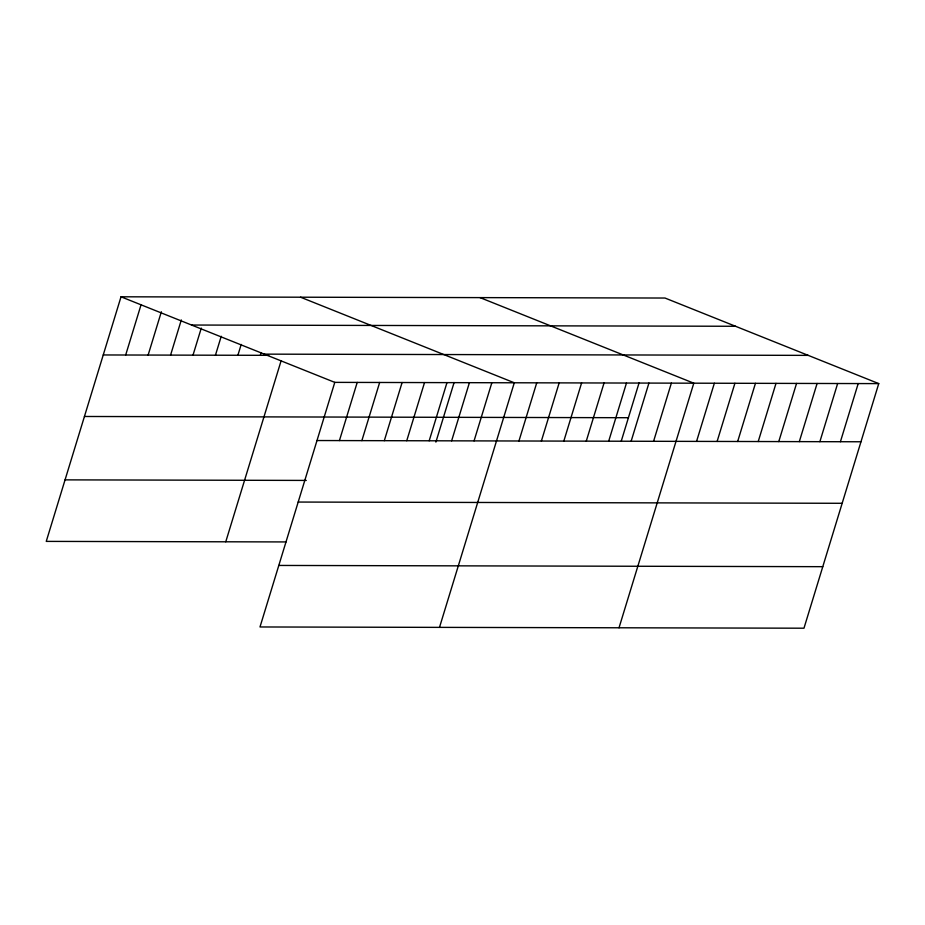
<?xml version="1.0" encoding="UTF-8"?>
<svg xmlns="http://www.w3.org/2000/svg" width="925" height="925" viewBox="0 0 925 925"><rect width="100%" height="100%" fill="white"/><g stroke="black" fill="none" stroke-linecap="round" stroke-linejoin="round"><path stroke-width="1.39" d="M878.75 383.609L334.781 382.372L259.994 626.965L803.975 628.202L878.75 383.609L665.006 298.035L121.025 296.798L46.25 541.391L286.068 541.934M125.684 355.003L140.993 304.961M148.127 355.061L161.355 311.783M170.57 355.108L181.312 319.946M193.001 355.165L201.28 328.109M215.444 355.212L221.237 336.272M237.887 355.258L241.194 344.447M260.318 355.316L261.151 352.61M225.758 541.796L281.131 360.715M339.429 440.578L357.212 382.418M361.872 440.624L379.655 382.476M384.314 440.682L402.097 382.522M406.746 440.728L424.529 382.568M429.188 440.786L446.972 382.626M435.883 442.104L454.094 382.522M451.631 440.832L469.414 382.672M474.062 440.89L491.846 382.73M439.502 627.37L514.288 382.777L300.544 297.203M518.948 440.982L536.731 382.834M541.379 441.04L559.163 382.881M563.822 441.086L581.605 382.927M586.265 441.144L604.048 382.985M608.696 441.19L626.479 383.031M621.253 441.144L639.048 382.938M631.139 441.248L648.922 383.089M653.582 441.294L671.365 383.135M619.022 627.786L693.796 383.193L480.052 297.619M696.571 441.387L714.354 383.239M717.118 441.433L734.901 383.285M737.664 441.491L755.447 383.332M758.222 441.537L775.994 383.378M778.769 441.583L796.552 383.424M799.316 441.63L817.099 383.47M819.874 441.676L837.645 383.517M840.42 441.722L858.203 383.563M191.567 325.033L735.537 326.271M264.238 354.136L808.219 355.373M103.253 354.957L268.736 355.327M84.441 416.481L628.41 417.718M316.998 440.531L860.967 441.768M65.062 479.867L306.279 480.422M298.185 502.055L842.155 503.292M278.807 565.441L822.776 566.678M121.025 296.798L334.781 382.372"/></g></svg>
